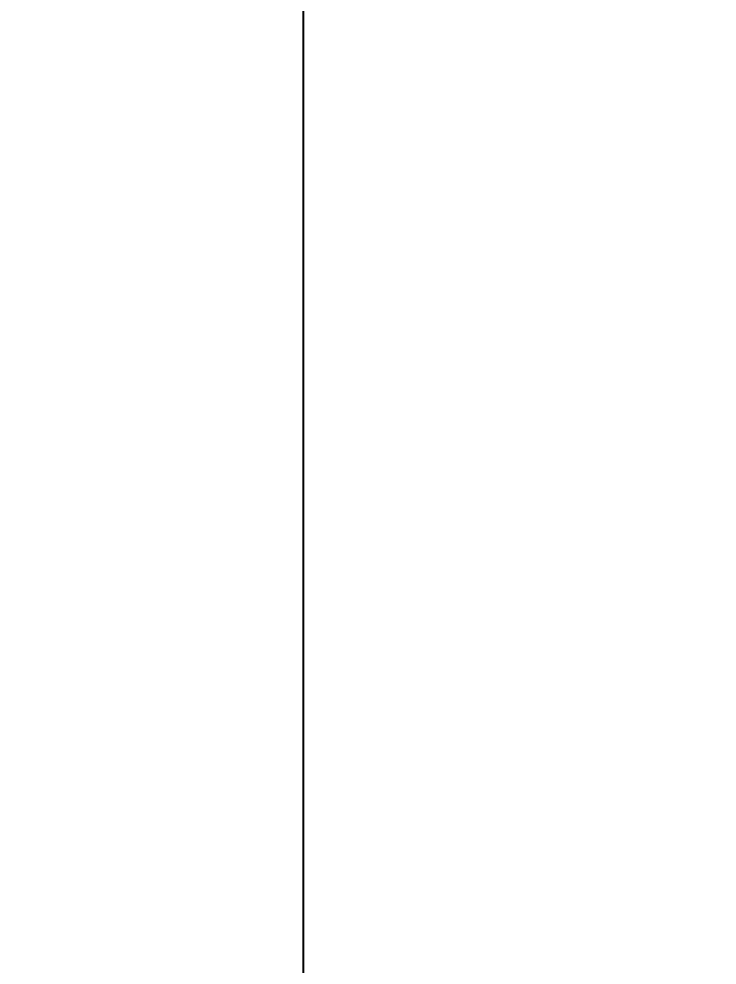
# Model space of a CAD drawing. Header units: millimetres. Extents: x 68 to 2000, y 100 to 2870.
# Drawn here: x 830.6 to 876.4, y 1914 to 1976.1 of the extents above; entities that cross this region are included whole.
import ezdxf

# ---------------------------------------------------------------- set-up
doc = ezdxf.new("R2010")
doc.units = ezdxf.units.MM
doc.header["$LTSCALE"] = 10
doc.layers.add('_Sichtbarkanten', color=7, linetype='Continuous', lineweight=25)
doc.layers.add('Bemaßung (ISO)', color=7, linetype='Continuous', lineweight=25)
doc.styles.add('Notiztext (DIN)', font='verdana.ttf')
doc.dimstyles.new('Standard (DIN)', dxfattribs={"dimscale": 10, "dimtxt": 2.5, "dimasz": 2.5, "dimexe": 2, "dimexo": 4, "dimgap": 0.5, "dimtad": 1, "dimdec": 1, "dimrnd": 1e-08, "dimtxsty": 'Notiztext (DIN)', "dimcen": 0.09, "dimclrd": 256, "dimclre": 256, "dimclrt": 256, "dimadec": 0, "dimazin": 2, "dimtfac": 1, "dimtmove": 0, "dimatfit": 3, "dimfxl": 0, "dimtolj": 1, "dimtzin": 0, "dimlwd": -1, "dimlwe": -1, "dimarcsym": 0})

# ---------------------------------------------------------------- blocks, each defined once
blk = doc.blocks.new('*D75')
at = {"layer": 'Bemaßung (ISO)', "transparency": 16777216}
for p, q in [((799.429, 1980.97), (799.429, 1440.017)), ((739.279, 1583.67), (739.279, 1440.017)), ((714.279, 1460.017), (689.279, 1460.017)), ((739.279, 1460.017), (764.279, 1460.017)), ((764.279, 1460.017), (774.429, 1460.017)), ((799.429, 1460.017), (774.429, 1460.017)), ((824.429, 1460.017), (849.429, 1460.017))]:
    blk.add_line(p, q, dxfattribs=at)
for points in [[(714.279, 1464.184), (714.279, 1455.85), (739.279, 1460.017)], [(824.429, 1464.184), (824.429, 1455.85), (799.429, 1460.017)]]:
    blk.add_solid(points, dxfattribs=at)
at = {"layer": 'Defpoints', "color": 0, "transparency": 16777216}
for p in [(799.429, 2020.97), (739.279, 1623.67), (799.429, 1460.017)]:
    blk.add_point(p, dxfattribs=at)
at = {"layer": 'Bemaßung (ISO)', "transparency": 16777216, "insert": (749.778, 1491.041), "char_height": 25, "attachment_point": 1, "style": 'Notiztext (DIN)'}
blk.add_mtext('\\A1;60', dxfattribs=at)
blk = doc.blocks.new('*D82')
at = {"layer": 'Bemaßung (ISO)', "transparency": 16777216}
for p, q in [((772.438, 1885.678), (772.438, 1527.112)), ((826.421, 1885.678), (826.421, 1527.112)), ((747.438, 1547.112), (722.438, 1547.112)), ((772.438, 1547.112), (826.421, 1547.112)), ((851.421, 1547.112), (876.421, 1547.112))]:
    blk.add_line(p, q, dxfattribs=at)
for points in [[(747.438, 1551.278), (747.438, 1542.945), (772.438, 1547.112)], [(851.421, 1551.278), (851.421, 1542.945), (826.421, 1547.112)]]:
    blk.add_solid(points, dxfattribs=at)
at = {"layer": 'Defpoints', "color": 0, "transparency": 16777216}
for p in [(772.438, 1925.678), (826.421, 1925.678), (826.421, 1547.112)]:
    blk.add_point(p, dxfattribs=at)
at = {"layer": 'Bemaßung (ISO)', "transparency": 16777216, "insert": (779.97, 1577.632), "char_height": 25, "attachment_point": 1, "style": 'Notiztext (DIN)'}
blk.add_mtext('\\A1;54', dxfattribs=at)

msp = doc.modelspace()

# ---------------------------------------------------------------- linework, layer by layer
at = {"layer": '_Sichtbarkanten'}
msp.add_line((849.279, 2523.67), (849.279, 1623.67), dxfattribs=at)

# ---------------------------------------------------------------- dimensions: what is measured, and where the dimension line sits
at = {"layer": 'Bemaßung (ISO)'}
dim = msp.add_linear_dim(base=(799.429, 1460.017), p1=(739.279, 1623.67), p2=(799.429, 2020.97), angle=180, dimstyle='Standard (DIN)', override={"dimdec": 0, "dimtp": 0, "dimtm": 0, "dimtdec": 0, "dimtofl": 0}, dxfattribs=at)
dim.commit()
dim.dimension.update_dxf_attribs({"geometry": '*D75', "text_midpoint": (769.354, 1460.017), "dimtype": 160})
dim = msp.add_linear_dim(base=(826.421, 1547.112), p1=(772.438, 1925.678), p2=(826.421, 1925.678), dimstyle='Standard (DIN)', override={"dimdec": 1, "dimtp": 0, "dimtm": 0, "dimtdec": 2, "dimtofl": 1, "dimatfit": 1}, dxfattribs=at)
dim.commit()
dim.dimension.update_dxf_attribs({"geometry": '*D82', "text_midpoint": (799.429, 1547.112), "dimtype": 160})

doc.saveas('drawing.dxf')
